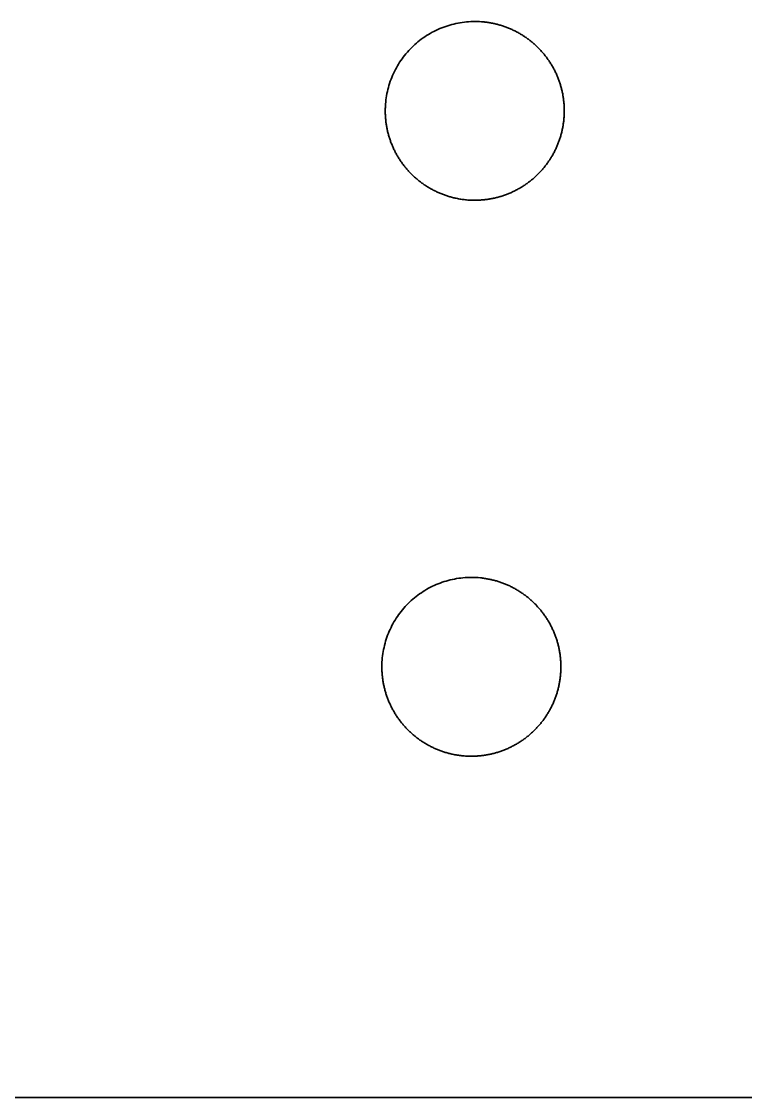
# Model space of a CAD drawing. Header units: millimetres. Extents: x 0 to 2526, y -1017 to 790.
# Drawn here: x 850.6 to 1000.2, y -997.3 to -775 of the extents above; entities that cross this region are included whole.
import ezdxf

# ---------------------------------------------------------------- set-up
doc = ezdxf.new("R2010")
doc.units = ezdxf.units.MM
doc.layers.add('Blocks', color=7, linetype='Continuous')
doc.layers.add('Blocks$Inner', color=7, linetype='Continuous', lineweight=25, true_color=0x007f00)
doc.layers.add('Blocks$Outline', color=7, linetype='Continuous', lineweight=35, true_color=0xff3f3f)

# ---------------------------------------------------------------- blocks, each defined once
blk = doc.blocks.new('Balcony Dining Bench w Arm Top')
at = {"layer": 'Blocks$Inner'}
for p, q in [((425.26, 156.95), (425.26, 156.92)), ((566.85, 137.85), (566.86, 137.85))]:
    blk.add_line(p, q, dxfattribs=at)
for points, degree in [([(647.45, 458.89), (647.45, -75.69), (647.45, -610.26)], 2), ([(425.26, 156.92), (425.19, 156.31), (425.16, 155.7), (425.16, 155.09)], 3), ([(443.59, 136.54), (443.64, 136.54), (443.68, 136.54), (443.73, 136.54)], 3)]:
    blk.add_open_spline(points, degree=degree, dxfattribs=at)
for points, knots in [([(443.6, 173.54), (443.41, 173.54), (443.21, 173.54), (442.76, 173.52), (442.5, 173.51), (441.98, 173.47), (441.72, 173.44), (441.2, 173.38), (440.94, 173.34), (440.43, 173.26), (440.17, 173.22), (439.66, 173.11), (439.41, 173.05), (438.91, 172.93), (438.66, 172.86), (438.16, 172.71), (437.92, 172.64), (437.43, 172.47), (437.18, 172.38), (436.7, 172.19), (436.46, 172.09), (435.98, 171.89), (435.74, 171.77), (435.28, 171.55), (435.04, 171.42), (434.59, 171.18), (434.36, 171.05), (433.91, 170.78), (433.69, 170.64), (433.26, 170.36), (433.05, 170.21), (432.63, 169.91), (432.42, 169.75), (432.02, 169.43), (431.81, 169.27), (431.42, 168.93), (431.23, 168.75), (430.85, 168.4), (430.66, 168.22), (430.29, 167.85), (430.11, 167.65), (429.76, 167.27), (429.59, 167.07), (429.26, 166.67), (429.1, 166.47), (428.78, 166.06), (428.63, 165.85), (428.34, 165.42), (428.19, 165.21), (427.91, 164.77), (427.78, 164.55), (427.52, 164.1), (427.39, 163.87), (427.15, 163.41), (427.03, 163.17), (426.81, 162.7), (426.7, 162.46), (426.5, 161.98), (426.41, 161.74), (426.23, 161.25), (426.14, 161.01), (425.98, 160.51), (425.91, 160.26), (425.77, 159.77), (425.7, 159.51), (425.59, 159.01), (425.53, 158.76), (425.44, 158.25), (425.39, 157.99), (425.32, 157.47), (425.28, 157.21), (425.26, 156.95)], [89.207118, 89.207118, 89.207118, 89.207118, 89.792586, 89.792586, 90.57321, 90.57321, 91.353834, 91.353834, 92.134713, 92.134713, 92.915592, 92.915592, 93.696471, 93.696471, 94.47735, 94.47735, 95.258229, 95.258229, 96.039108, 96.039108, 96.819987, 96.819987, 97.600866, 97.600866, 98.381903, 98.381903, 99.16294, 99.16294, 99.943976, 99.943976, 100.725013, 100.725013, 101.50605, 101.50605, 102.287086, 102.287086, 103.068123, 103.068123, 103.84916, 103.84916, 104.630182, 104.630182, 105.411204, 105.411204, 106.192226, 106.192226, 106.973248, 106.973248, 107.75427, 107.75427, 108.535292, 108.535292, 109.316314, 109.316314, 110.097337, 110.097337, 110.878148, 110.878148, 111.65896, 111.65896, 112.439772, 112.439772, 113.220584, 113.220584, 114.001395, 114.001395, 114.782207, 114.782207, 115.563019, 115.563019, 116.343831, 116.343831, 116.343831, 116.343831]), ([(461.99, 153.12), (462.03, 153.44), (462.05, 153.77), (462.07, 154.09), (462.08, 154.41), (462.09, 154.75), (462.09, 155.07), (462.09, 155.33), (462.08, 155.59), (462.07, 155.85), (462.06, 156.11), (462.04, 156.37), (462.02, 156.63), (462, 156.89), (461.97, 157.15), (461.94, 157.41), (461.9, 157.66), (461.87, 157.92), (461.82, 158.17), (461.78, 158.43), (461.73, 158.68), (461.67, 158.94), (461.62, 159.19), (461.56, 159.44), (461.49, 159.69), (461.43, 159.95), (461.36, 160.2), (461.28, 160.45), (461.21, 160.69), (461.12, 160.95), (461.04, 161.19), (460.95, 161.44), (460.86, 161.69), (460.76, 161.93), (460.66, 162.17), (460.56, 162.41), (460.46, 162.64), (460.35, 162.88), (460.24, 163.12), (460.12, 163.35), (460, 163.58), (459.88, 163.81), (459.76, 164.03), (459.63, 164.26), (459.5, 164.48), (459.37, 164.7), (459.23, 164.93), (459.09, 165.14), (458.95, 165.36), (458.8, 165.57), (458.65, 165.79), (458.5, 166), (458.35, 166.21), (458.18, 166.42), (458.02, 166.62), (457.86, 166.82), (457.69, 167.03), (457.52, 167.22), (457.35, 167.42), (457.17, 167.61), (456.99, 167.8), (456.81, 167.99), (456.63, 168.17), (456.44, 168.35), (456.26, 168.53), (456.07, 168.71), (455.88, 168.88), (455.68, 169.05), (455.49, 169.22), (455.29, 169.38), (455.09, 169.54), (454.88, 169.7), (454.67, 169.86), (454.47, 170.01), (454.25, 170.17), (454.04, 170.31), (453.83, 170.46), (453.6, 170.6), (453.38, 170.74), (453.16, 170.88), (452.93, 171.01), (452.71, 171.14), (452.49, 171.27), (452.25, 171.39), (452.02, 171.51), (451.79, 171.63), (451.56, 171.74), (451.33, 171.85), (451.09, 171.96), (450.85, 172.06), (450.61, 172.16), (450.38, 172.26), (450.13, 172.35), (449.89, 172.44), (449.65, 172.53), (449.4, 172.61), (449.16, 172.69), (448.91, 172.77), (448.66, 172.84), (448.41, 172.91), (448.16, 172.97), (447.9, 173.04), (447.65, 173.09), (447.4, 173.15), (447.13, 173.2), (446.88, 173.25), (446.63, 173.29), (446.37, 173.33), (446.11, 173.37), (445.86, 173.4), (445.6, 173.43), (445.34, 173.46), (445.08, 173.48), (444.83, 173.5), (444.57, 173.51), (444.31, 173.53), (444.05, 173.54), (443.79, 173.54), (443.74, 173.54), (443.67, 173.54), (443.6, 173.54)], [58.1863, 58.1863, 58.1863, 58.1863, 59.160024, 59.160024, 59.160024, 60.136278, 60.136278, 60.136278, 60.921617, 60.921617, 60.921617, 61.702737, 61.702737, 61.702737, 62.481081, 62.481081, 62.481081, 63.258044, 63.258044, 63.258044, 64.035, 64.035, 64.035, 64.813324, 64.813324, 64.813324, 65.594412, 65.594412, 65.594412, 66.379704, 66.379704, 66.379704, 67.16499, 67.16499, 67.16499, 67.946062, 67.946062, 67.946062, 68.724361, 68.724361, 68.724361, 69.501283, 69.501283, 69.501283, 70.278202, 70.278202, 70.278202, 71.056493, 71.056493, 71.056493, 71.837551, 71.837551, 71.837551, 72.622818, 72.622818, 72.622818, 73.408122, 73.408122, 73.408122, 74.189216, 74.189216, 74.189216, 74.967543, 74.967543, 74.967543, 75.744498, 75.744498, 75.744498, 76.521455, 76.521455, 76.521455, 77.299788, 77.299788, 77.299788, 78.080892, 78.080892, 78.080892, 78.866207, 78.866207, 78.866207, 79.651714, 79.651714, 79.651714, 80.433016, 80.433016, 80.433016, 81.211554, 81.211554, 81.211554, 81.988724, 81.988724, 81.988724, 82.7659, 82.7659, 82.7659, 83.544455, 83.544455, 83.544455, 84.325784, 84.325784, 84.325784, 85.111328, 85.111328, 85.111328, 85.897144, 85.897144, 85.897144, 86.678754, 86.678754, 86.678754, 87.457602, 87.457602, 87.457602, 88.235084, 88.235084, 88.235084, 89.012573, 89.012573, 89.012573, 89.207118, 89.207118, 89.207118, 89.207118]), ([(558.48, 172.84), (558.28, 172.84), (558.09, 172.83), (557.64, 172.82), (557.38, 172.81), (556.86, 172.77), (556.59, 172.74), (556.08, 172.68), (555.82, 172.65), (555.31, 172.56), (555.05, 172.52), (554.54, 172.41), (554.29, 172.36), (553.78, 172.23), (553.53, 172.16), (553.04, 172.02), (552.79, 171.94), (552.3, 171.77), (552.06, 171.69), (551.58, 171.5), (551.33, 171.4), (550.86, 171.19), (550.62, 171.08), (550.15, 170.85), (549.91, 170.73), (549.46, 170.49), (549.23, 170.36), (548.79, 170.09), (548.57, 169.95), (548.13, 169.67), (547.92, 169.52), (547.5, 169.22), (547.29, 169.06), (546.89, 168.74), (546.68, 168.58), (546.29, 168.24), (546.1, 168.07), (545.72, 167.72), (545.52, 167.53), (545.16, 167.16), (544.98, 166.97), (544.63, 166.59), (544.46, 166.39), (544.13, 165.99), (543.96, 165.79), (543.65, 165.37), (543.5, 165.17), (543.2, 164.74), (543.06, 164.53), (542.78, 164.09), (542.64, 163.87), (542.38, 163.42), (542.25, 163.19), (542.01, 162.73), (541.89, 162.49), (541.67, 162.02), (541.56, 161.78), (541.36, 161.3), (541.27, 161.06), (541.08, 160.57), (541, 160.33), (540.84, 159.84), (540.76, 159.59), (540.62, 159.09), (540.56, 158.84), (540.44, 158.33), (540.39, 158.08), (540.29, 157.57), (540.24, 157.31), (540.17, 156.8), (540.13, 156.53), (540.11, 156.28)], [58.151606, 58.151606, 58.151606, 58.151606, 58.736956, 58.736956, 59.517422, 59.517422, 60.297888, 60.297888, 61.078477, 61.078477, 61.859066, 61.859066, 62.639655, 62.639655, 63.420244, 63.420244, 64.200833, 64.200833, 64.981421, 64.981421, 65.76201, 65.76201, 66.542599, 66.542599, 67.323258, 67.323258, 68.103916, 68.103916, 68.884575, 68.884575, 69.665234, 69.665234, 70.445892, 70.445892, 71.226551, 71.226551, 72.00721, 72.00721, 72.787868, 72.787868, 73.568489, 73.568489, 74.34911, 74.34911, 75.129731, 75.129731, 75.910352, 75.910352, 76.690973, 76.690973, 77.471594, 77.471594, 78.252215, 78.252215, 79.032836, 79.032836, 79.813297, 79.813297, 80.593758, 80.593758, 81.374219, 81.374219, 82.15468, 82.15468, 82.935141, 82.935141, 83.715602, 83.715602, 84.496063, 84.496063, 85.276524, 85.276524, 85.276524, 85.276524]), ([(576.85, 152.39), (576.88, 152.71), (576.91, 153.04), (576.92, 153.36), (576.94, 153.68), (576.95, 154.02), (576.95, 154.34), (576.95, 154.6), (576.94, 154.86), (576.93, 155.12), (576.92, 155.38), (576.9, 155.64), (576.88, 155.9), (576.86, 156.16), (576.83, 156.42), (576.8, 156.68), (576.77, 156.93), (576.73, 157.19), (576.69, 157.44), (576.64, 157.7), (576.59, 157.95), (576.54, 158.21), (576.49, 158.46), (576.43, 158.71), (576.36, 158.97), (576.3, 159.22), (576.22, 159.47), (576.15, 159.72), (576.07, 159.96), (575.99, 160.22), (575.91, 160.46), (575.82, 160.71), (575.73, 160.96), (575.63, 161.2), (575.53, 161.44), (575.43, 161.68), (575.33, 161.92), (575.22, 162.15), (575.11, 162.39), (574.99, 162.62), (574.88, 162.85), (574.76, 163.08), (574.63, 163.31), (574.51, 163.53), (574.37, 163.76), (574.24, 163.98), (574.11, 164.2), (573.97, 164.42), (573.82, 164.63), (573.68, 164.85), (573.53, 165.06), (573.37, 165.27), (573.22, 165.48), (573.06, 165.69), (572.9, 165.9), (572.74, 166.1), (572.56, 166.3), (572.39, 166.5), (572.22, 166.69), (572.05, 166.89), (571.87, 167.08), (571.69, 167.26), (571.51, 167.45), (571.32, 167.63), (571.14, 167.81), (570.95, 167.99), (570.75, 168.16), (570.56, 168.33), (570.36, 168.5), (570.16, 168.66), (569.96, 168.82), (569.76, 168.99), (569.55, 169.14), (569.35, 169.3), (569.13, 169.45), (568.92, 169.6), (568.71, 169.74), (568.48, 169.89), (568.26, 170.03), (568.04, 170.16), (567.82, 170.3), (567.59, 170.43), (567.37, 170.55), (567.13, 170.68), (566.9, 170.8), (566.67, 170.92), (566.44, 171.03), (566.21, 171.14), (565.97, 171.25), (565.73, 171.35), (565.5, 171.45), (565.26, 171.55), (565.02, 171.64), (564.77, 171.73), (564.53, 171.82), (564.28, 171.9), (564.04, 171.98), (563.79, 172.06), (563.54, 172.13), (563.29, 172.2), (563.04, 172.26), (562.78, 172.33), (562.53, 172.39), (562.28, 172.44), (562.02, 172.5), (561.76, 172.54), (561.51, 172.59), (561.25, 172.63), (560.99, 172.66), (560.74, 172.7), (560.48, 172.73), (560.22, 172.75), (559.96, 172.78), (559.71, 172.8), (559.45, 172.81), (559.19, 172.82), (558.93, 172.83), (558.67, 172.84), (558.62, 172.84), (558.55, 172.84), (558.48, 172.84)], [27.133225, 27.133225, 27.133225, 27.133225, 28.105045, 28.105045, 28.105045, 29.080762, 29.080762, 29.080762, 29.86614, 29.86614, 29.86614, 30.647306, 30.647306, 30.647306, 31.4257, 31.4257, 31.4257, 32.202718, 32.202718, 32.202718, 32.979735, 32.979735, 32.979735, 33.758123, 33.758123, 33.758123, 34.539279, 34.539279, 34.539279, 35.324644, 35.324644, 35.324644, 36.110006, 36.110006, 36.110006, 36.891156, 36.891156, 36.891156, 37.669534, 37.669534, 37.669534, 38.446538, 38.446538, 38.446538, 39.22354, 39.22354, 39.22354, 40.001914, 40.001914, 40.001914, 40.783056, 40.783056, 40.783056, 41.568408, 41.568408, 41.568408, 42.353789, 42.353789, 42.353789, 43.13496, 43.13496, 43.13496, 43.913361, 43.913361, 43.913361, 44.690387, 44.690387, 44.690387, 45.467413, 45.467413, 45.467413, 46.245812, 46.245812, 46.245812, 47.02698, 47.02698, 47.02698, 47.812358, 47.812358, 47.812358, 48.597824, 48.597824, 48.597824, 49.379079, 49.379079, 49.379079, 50.157566, 50.157566, 50.157566, 50.93468, 50.93468, 50.93468, 51.711794, 51.711794, 51.711794, 52.490284, 52.490284, 52.490284, 53.271544, 53.271544, 53.271544, 54.057015, 54.057015, 54.057015, 54.842611, 54.842611, 54.842611, 55.623997, 55.623997, 55.623997, 56.402615, 56.402615, 56.402615, 57.179862, 57.179862, 57.179862, 57.957112, 57.957112, 57.957112, 58.151606, 58.151606, 58.151606, 58.151606]), ([(540.11, 156.28), (540.1, 156.25), (540.1, 156.22), (540.04, 155.58), (540.01, 154.97), (540.01, 154.36)], [85.276524, 85.276524, 85.276524, 85.276524, 85.369457, 85.369457, 87.20157, 87.20157, 87.20157, 87.20157]), ([(425.16, 155.09), (425.16, 153.91), (425.27, 152.74), (425.6, 151), (425.74, 150.43), (426.06, 149.3), (426.25, 148.75), (426.9, 147.12), (427.43, 146.08), (428.7, 144.09), (429.42, 143.16), (430.63, 141.89), (431.05, 141.49), (431.93, 140.72), (432.39, 140.35), (433.82, 139.32), (434.83, 138.73), (436.42, 138), (436.96, 137.78), (438.07, 137.39), (438.64, 137.22), (440.34, 136.8), (441.49, 136.63), (442.97, 136.55), (443.28, 136.54), (443.59, 136.54)], [1.863463, 1.863463, 1.863463, 1.863463, 5.384553, 5.384553, 7.145097, 7.145097, 8.905642, 8.905642, 12.426732, 12.426732, 15.947822, 15.947822, 17.708367, 17.708367, 19.468912, 19.468912, 22.990002, 22.990002, 24.750547, 24.750547, 26.511092, 26.511092, 30.032182, 30.032182, 30.970507, 30.970507, 30.970507, 30.970507]), ([(540.01, 154.36), (540.01, 153.17), (540.12, 152.01), (540.45, 150.27), (540.59, 149.7), (540.92, 148.57), (541.11, 148.02), (541.75, 146.4), (542.29, 145.36), (543.56, 143.37), (544.28, 142.45), (545.48, 141.18), (545.9, 140.78), (546.78, 140.01), (547.25, 139.64), (548.68, 138.61), (549.68, 138.03), (551.27, 137.3), (551.81, 137.07), (552.92, 136.68), (553.48, 136.52), (555.18, 136.1), (556.33, 135.92), (557.83, 135.85), (558.15, 135.84), (558.48, 135.84)], [87.20157, 87.20157, 87.20157, 87.20157, 90.717942, 90.717942, 92.476129, 92.476129, 94.234315, 94.234315, 97.750688, 97.750688, 101.26706, 101.26706, 103.025247, 103.025247, 104.783433, 104.783433, 108.299806, 108.299806, 110.057992, 110.057992, 111.816178, 111.816178, 115.332551, 115.332551, 116.313707, 116.313707, 116.313707, 116.313707]), ([(443.73, 136.54), (443.77, 136.54), (443.81, 136.54), (443.85, 136.54), (444.11, 136.54), (444.38, 136.55), (444.64, 136.57), (444.89, 136.58), (445.16, 136.6), (445.41, 136.63), (445.67, 136.65), (445.93, 136.68), (446.18, 136.72), (446.44, 136.75), (446.7, 136.79), (446.95, 136.84), (447.2, 136.89), (447.46, 136.94), (447.71, 136.99), (447.96, 137.05), (448.21, 137.11), (448.46, 137.18), (448.71, 137.25), (448.96, 137.32), (449.21, 137.4), (449.45, 137.48), (449.71, 137.57), (449.95, 137.65), (450.19, 137.74), (450.44, 137.84), (450.68, 137.94), (450.92, 138.04), (451.16, 138.14), (451.39, 138.25), (451.63, 138.36), (451.86, 138.48), (452.09, 138.59), (452.32, 138.71), (452.55, 138.84), (452.77, 138.96), (453, 139.09), (453.22, 139.23), (453.44, 139.36), (453.66, 139.5), (453.87, 139.64), (454.09, 139.79), (454.3, 139.94), (454.51, 140.09), (454.72, 140.25), (454.93, 140.4), (455.14, 140.57), (455.34, 140.73), (455.54, 140.89), (455.74, 141.07), (455.93, 141.24), (456.12, 141.41), (456.32, 141.59), (456.5, 141.77), (456.69, 141.95), (456.87, 142.14), (457.05, 142.33), (457.22, 142.51), (457.4, 142.71), (457.57, 142.9), (457.74, 143.1), (457.9, 143.3), (458.06, 143.5), (458.22, 143.7), (458.38, 143.91), (458.53, 144.12), (458.69, 144.33), (458.84, 144.54), (458.98, 144.76), (459.12, 144.97), (459.27, 145.2), (459.4, 145.42), (459.54, 145.64), (459.67, 145.87), (459.8, 146.1), (459.92, 146.33), (460.04, 146.56), (460.16, 146.79), (460.27, 147.02), (460.38, 147.26), (460.49, 147.5), (460.59, 147.73), (460.69, 147.97), (460.79, 148.21), (460.89, 148.45), (460.98, 148.7), (461.06, 148.94), (461.15, 149.18), (461.23, 149.43), (461.3, 149.68), (461.38, 149.93), (461.45, 150.18), (461.51, 150.43), (461.58, 150.68), (461.64, 150.94), (461.69, 151.2), (461.76, 151.51), (461.82, 151.84), (461.87, 152.16), (461.92, 152.48), (461.96, 152.8), (461.99, 153.12)], [31.101102, 31.101102, 31.101102, 31.101102, 31.231042, 31.231042, 31.231042, 32.017308, 32.017308, 32.017308, 32.799366, 32.799366, 32.799366, 33.578659, 33.578659, 33.578659, 34.356582, 34.356582, 34.356582, 35.134511, 35.134511, 35.134511, 35.913819, 35.913819, 35.913819, 36.695902, 36.695902, 36.695902, 37.482203, 37.482203, 37.482203, 38.268717, 38.268717, 38.268717, 39.051014, 39.051014, 39.051014, 39.830539, 39.830539, 39.830539, 40.608687, 40.608687, 40.608687, 41.386834, 41.386834, 41.386834, 42.166356, 42.166356, 42.166356, 42.948651, 42.948651, 42.948651, 43.735162, 43.735162, 43.735162, 44.521592, 44.521592, 44.521592, 45.303798, 45.303798, 45.303798, 46.083224, 46.083224, 46.083224, 46.861268, 46.861268, 46.861268, 47.639306, 47.639306, 47.639306, 48.418714, 48.418714, 48.418714, 49.20089, 49.20089, 49.20089, 49.987281, 49.987281, 49.987281, 50.773369, 50.773369, 50.773369, 51.555232, 51.555232, 51.555232, 52.334312, 52.334312, 52.334312, 53.112008, 53.112008, 53.112008, 53.889694, 53.889694, 53.889694, 54.668748, 54.668748, 54.668748, 55.450567, 55.450567, 55.450567, 56.236597, 56.236597, 56.236597, 57.212891, 57.212891, 57.212891, 58.1863, 58.1863, 58.1863, 58.1863]), ([(566.86, 137.85), (566.88, 137.86), (566.9, 137.87), (566.92, 137.88), (567.15, 138), (567.38, 138.12), (567.6, 138.25), (567.83, 138.38), (568.05, 138.51), (568.27, 138.65), (568.49, 138.79), (568.7, 138.93), (568.92, 139.07), (569.13, 139.22), (569.34, 139.37), (569.55, 139.53), (569.76, 139.68), (569.97, 139.85), (570.17, 140.01), (570.37, 140.18), (570.57, 140.35), (570.76, 140.52), (570.96, 140.69), (571.15, 140.87), (571.34, 141.05), (571.52, 141.23), (571.7, 141.42), (571.88, 141.61), (572.06, 141.8), (572.23, 141.99), (572.4, 142.18), (572.57, 142.38), (572.74, 142.58), (572.9, 142.78), (573.06, 142.98), (573.22, 143.19), (573.37, 143.4), (573.53, 143.61), (573.68, 143.82), (573.82, 144.04), (573.97, 144.25), (574.11, 144.48), (574.24, 144.7), (574.38, 144.92), (574.51, 145.15), (574.64, 145.38), (574.76, 145.6), (574.89, 145.84), (575, 146.07), (575.12, 146.3), (575.23, 146.53), (575.33, 146.77), (575.44, 147.01), (575.54, 147.25), (575.64, 147.49), (575.73, 147.73), (575.82, 147.97), (575.91, 148.21), (575.99, 148.46), (576.07, 148.71), (576.15, 148.95), (576.22, 149.2), (576.3, 149.45), (576.36, 149.71), (576.43, 149.96), (576.49, 150.22), (576.54, 150.47), (576.61, 150.78), (576.67, 151.11), (576.72, 151.43), (576.77, 151.75), (576.81, 152.07), (576.85, 152.39)], [8.719902, 8.719902, 8.719902, 8.719902, 8.790035, 8.790035, 8.790035, 9.567538, 9.567538, 9.567538, 10.345039, 10.345039, 10.345039, 11.123915, 11.123915, 11.123915, 11.905563, 11.905563, 11.905563, 12.691425, 12.691425, 12.691425, 13.477146, 13.477146, 13.477146, 14.258652, 14.258652, 14.258652, 15.037384, 15.037384, 15.037384, 15.81474, 15.81474, 15.81474, 16.592094, 16.592094, 16.592094, 17.370822, 17.370822, 17.370822, 18.152321, 18.152321, 18.152321, 18.938033, 18.938033, 18.938033, 19.723584, 19.723584, 19.723584, 20.504921, 20.504921, 20.504921, 21.283484, 21.283484, 21.283484, 22.060672, 22.060672, 22.060672, 22.837857, 22.837857, 22.837857, 23.616415, 23.616415, 23.616415, 24.397742, 24.397742, 24.397742, 25.18328, 25.18328, 25.18328, 26.159007, 26.159007, 26.159007, 27.133225, 27.133225, 27.133225, 27.133225]), ([(558.48, 135.84), (558.55, 135.84), (558.62, 135.84), (558.68, 135.84), (558.93, 135.84), (559.2, 135.85), (559.46, 135.86), (559.72, 135.88), (559.98, 135.9), (560.24, 135.92), (560.49, 135.94), (560.75, 135.98), (561.01, 136.01), (561.26, 136.05), (561.52, 136.09), (561.77, 136.13), (562.03, 136.18), (562.28, 136.23), (562.53, 136.29), (562.78, 136.34), (563.04, 136.41), (563.29, 136.47), (563.54, 136.54), (563.79, 136.62), (564.03, 136.69), (564.28, 136.77), (564.53, 136.86), (564.78, 136.94), (565.02, 137.03), (565.27, 137.13), (565.51, 137.23), (565.75, 137.33), (565.99, 137.43), (566.22, 137.54), (566.43, 137.64), (566.65, 137.74), (566.85, 137.85)], [116.313707, 116.313707, 116.313707, 116.313707, 116.509036, 116.509036, 116.509036, 117.294931, 117.294931, 117.294931, 118.076611, 118.076611, 118.076611, 118.855519, 118.855519, 118.855519, 119.633051, 119.633051, 119.633051, 120.410582, 120.410582, 120.410582, 121.189487, 121.189487, 121.189487, 121.971164, 121.971164, 121.971164, 122.757054, 122.757054, 122.757054, 123.542922, 123.542922, 123.542922, 124.324574, 124.324574, 124.324574, 125.028855, 125.028855, 125.028855, 125.028855])]:
    blk.add_open_spline(points, degree=3, knots=knots, dxfattribs=at)
at = {"layer": 'Blocks$Outline'}
blk.add_lwpolyline([(647.45, -588.27), (647.45, 436.9)], dxfattribs=at)
for points, knots in [([(425.26, 156.92), (425.26, 156.93), (425.26, 156.94), (425.26, 156.95), (425.28, 157.21), (425.32, 157.47), (425.39, 157.99), (425.44, 158.25), (425.53, 158.76), (425.59, 159.01), (425.7, 159.51), (425.77, 159.77), (425.91, 160.26), (425.98, 160.51), (426.14, 161.01), (426.23, 161.25), (426.41, 161.74), (426.5, 161.98), (426.7, 162.46), (426.81, 162.7), (427.03, 163.17), (427.15, 163.41), (427.39, 163.87), (427.52, 164.1), (427.78, 164.55), (427.91, 164.77), (428.19, 165.21), (428.34, 165.42), (428.63, 165.85), (428.78, 166.06), (429.1, 166.47), (429.26, 166.67), (429.59, 167.07), (429.76, 167.27), (430.11, 167.65), (430.29, 167.85), (430.66, 168.22), (430.85, 168.4), (431.23, 168.75), (431.42, 168.93), (431.81, 169.27), (432.02, 169.43), (432.42, 169.75), (432.63, 169.91), (433.05, 170.21), (433.26, 170.36), (433.69, 170.64), (433.91, 170.78), (434.36, 171.05), (434.59, 171.18), (435.04, 171.42), (435.28, 171.55), (435.74, 171.77), (435.98, 171.89), (436.46, 172.09), (436.7, 172.19), (437.18, 172.38), (437.43, 172.47), (437.92, 172.64), (438.16, 172.71), (438.66, 172.86), (438.91, 172.93), (439.41, 173.05), (439.66, 173.11), (440.17, 173.22), (440.43, 173.26), (440.94, 173.34), (441.2, 173.38), (441.72, 173.44), (441.98, 173.47), (442.5, 173.51), (442.76, 173.52), (443.21, 173.54), (443.41, 173.54), (443.6, 173.54), (443.67, 173.54), (443.74, 173.54), (443.79, 173.54), (444.05, 173.54), (444.31, 173.53), (444.57, 173.51), (444.83, 173.5), (445.08, 173.48), (445.34, 173.46), (445.6, 173.43), (445.86, 173.4), (446.11, 173.37), (446.37, 173.33), (446.63, 173.29), (446.88, 173.25), (447.13, 173.2), (447.4, 173.15), (447.65, 173.09), (447.9, 173.04), (448.16, 172.97), (448.41, 172.91), (448.66, 172.84), (448.91, 172.77), (449.16, 172.69), (449.4, 172.61), (449.65, 172.53), (449.89, 172.44), (450.13, 172.35), (450.38, 172.26), (450.61, 172.16), (450.85, 172.06), (451.09, 171.96), (451.33, 171.85), (451.56, 171.74), (451.79, 171.63), (452.02, 171.51), (452.25, 171.39), (452.49, 171.27), (452.71, 171.14), (452.93, 171.01), (453.16, 170.88), (453.38, 170.74), (453.6, 170.6), (453.83, 170.46), (454.04, 170.31), (454.25, 170.17), (454.47, 170.01), (454.67, 169.86), (454.88, 169.7), (455.09, 169.54), (455.29, 169.38), (455.49, 169.22), (455.68, 169.05), (455.88, 168.88), (456.07, 168.71), (456.26, 168.53), (456.44, 168.35), (456.63, 168.17), (456.81, 167.99), (456.99, 167.8), (457.17, 167.61), (457.35, 167.42), (457.52, 167.22), (457.69, 167.03), (457.86, 166.82), (458.02, 166.62), (458.18, 166.42), (458.35, 166.21), (458.5, 166), (458.65, 165.79), (458.8, 165.57), (458.95, 165.36), (459.09, 165.14), (459.23, 164.93), (459.37, 164.7), (459.5, 164.48), (459.63, 164.26), (459.76, 164.03), (459.88, 163.81), (460, 163.58), (460.12, 163.35), (460.24, 163.12), (460.35, 162.88), (460.46, 162.64), (460.56, 162.41), (460.66, 162.17), (460.76, 161.93), (460.86, 161.69), (460.95, 161.44), (461.04, 161.19), (461.12, 160.95), (461.21, 160.69), (461.28, 160.45), (461.36, 160.2), (461.43, 159.95), (461.49, 159.69), (461.56, 159.44), (461.62, 159.19), (461.67, 158.94), (461.73, 158.68), (461.78, 158.43), (461.82, 158.17), (461.87, 157.92), (461.9, 157.66), (461.94, 157.41), (461.97, 157.15), (462, 156.89), (462.02, 156.63), (462.04, 156.37), (462.06, 156.11), (462.07, 155.85), (462.08, 155.59), (462.09, 155.33), (462.09, 155.07), (462.09, 154.75), (462.08, 154.41), (462.07, 154.09), (462.05, 153.77), (462.03, 153.44), (461.99, 153.12), (461.96, 152.8), (461.92, 152.48), (461.87, 152.16), (461.82, 151.84), (461.76, 151.51), (461.69, 151.2), (461.64, 150.94), (461.58, 150.68), (461.51, 150.43), (461.45, 150.18), (461.38, 149.93), (461.3, 149.68), (461.23, 149.43), (461.15, 149.18), (461.06, 148.94), (460.98, 148.7), (460.89, 148.45), (460.79, 148.21), (460.69, 147.97), (460.59, 147.73), (460.49, 147.5), (460.38, 147.26), (460.27, 147.02), (460.16, 146.79), (460.04, 146.56), (459.92, 146.33), (459.8, 146.1), (459.67, 145.87), (459.54, 145.64), (459.4, 145.42), (459.27, 145.2), (459.12, 144.97), (458.98, 144.76), (458.84, 144.54), (458.69, 144.33), (458.53, 144.12), (458.38, 143.91), (458.22, 143.7), (458.06, 143.5), (457.9, 143.3), (457.74, 143.1), (457.57, 142.9), (457.4, 142.71), (457.22, 142.51), (457.05, 142.33), (456.87, 142.14), (456.69, 141.95), (456.5, 141.77), (456.32, 141.59), (456.12, 141.41), (455.93, 141.24), (455.74, 141.07), (455.54, 140.89), (455.34, 140.73), (455.14, 140.57), (454.93, 140.4), (454.72, 140.25), (454.51, 140.09), (454.3, 139.94), (454.09, 139.79), (453.87, 139.64), (453.66, 139.5), (453.44, 139.36), (453.22, 139.23), (453, 139.09), (452.77, 138.96), (452.55, 138.84), (452.32, 138.71), (452.09, 138.59), (451.86, 138.48), (451.63, 138.36), (451.39, 138.25), (451.16, 138.14), (450.92, 138.04), (450.68, 137.94), (450.44, 137.84), (450.19, 137.74), (449.95, 137.65), (449.71, 137.57), (449.45, 137.48), (449.21, 137.4), (448.96, 137.32), (448.71, 137.25), (448.46, 137.18), (448.21, 137.11), (447.96, 137.05), (447.71, 136.99), (447.46, 136.94), (447.2, 136.89), (446.95, 136.84), (446.7, 136.79), (446.44, 136.75), (446.18, 136.72), (445.93, 136.68), (445.67, 136.65), (445.41, 136.63), (445.16, 136.6), (444.89, 136.58), (444.64, 136.57), (444.38, 136.55), (444.11, 136.54), (443.85, 136.54), (443.81, 136.54), (443.77, 136.54), (443.73, 136.54), (443.68, 136.54), (443.64, 136.54), (443.59, 136.54), (443.28, 136.54), (442.97, 136.55), (441.49, 136.63), (440.34, 136.8), (438.64, 137.22), (438.07, 137.39), (436.96, 137.78), (436.42, 138), (434.83, 138.73), (433.82, 139.32), (432.39, 140.35), (431.93, 140.72), (431.05, 141.49), (430.63, 141.89), (429.42, 143.16), (428.7, 144.09), (427.43, 146.08), (426.9, 147.12), (426.25, 148.75), (426.06, 149.3), (425.74, 150.43), (425.6, 151), (425.27, 152.74), (425.16, 153.91), (425.16, 155.09), (425.16, 155.7), (425.19, 156.31), (425.26, 156.92)], [-116.37461, -116.37461, -116.37461, -116.37461, -116.343831, -116.343831, -116.343831, -115.563019, -115.563019, -114.782207, -114.782207, -114.001395, -114.001395, -113.220584, -113.220584, -112.439772, -112.439772, -111.65896, -111.65896, -110.878148, -110.878148, -110.097337, -110.097337, -109.316314, -109.316314, -108.535292, -108.535292, -107.75427, -107.75427, -106.973248, -106.973248, -106.192226, -106.192226, -105.411204, -105.411204, -104.630182, -104.630182, -103.84916, -103.84916, -103.068123, -103.068123, -102.287086, -102.287086, -101.50605, -101.50605, -100.725013, -100.725013, -99.943976, -99.943976, -99.16294, -99.16294, -98.381903, -98.381903, -97.600866, -97.600866, -96.819987, -96.819987, -96.039108, -96.039108, -95.258229, -95.258229, -94.47735, -94.47735, -93.696471, -93.696471, -92.915592, -92.915592, -92.134713, -92.134713, -91.353834, -91.353834, -90.57321, -90.57321, -89.792586, -89.792586, -89.207118, -89.207118, -89.207118, -89.012573, -89.012573, -89.012573, -88.235084, -88.235084, -88.235084, -87.457602, -87.457602, -87.457602, -86.678754, -86.678754, -86.678754, -85.897144, -85.897144, -85.897144, -85.111328, -85.111328, -85.111328, -84.325784, -84.325784, -84.325784, -83.544455, -83.544455, -83.544455, -82.7659, -82.7659, -82.7659, -81.988724, -81.988724, -81.988724, -81.211554, -81.211554, -81.211554, -80.433016, -80.433016, -80.433016, -79.651714, -79.651714, -79.651714, -78.866207, -78.866207, -78.866207, -78.080892, -78.080892, -78.080892, -77.299788, -77.299788, -77.299788, -76.521455, -76.521455, -76.521455, -75.744498, -75.744498, -75.744498, -74.967543, -74.967543, -74.967543, -74.189216, -74.189216, -74.189216, -73.408122, -73.408122, -73.408122, -72.622818, -72.622818, -72.622818, -71.837551, -71.837551, -71.837551, -71.056493, -71.056493, -71.056493, -70.278202, -70.278202, -70.278202, -69.501283, -69.501283, -69.501283, -68.724361, -68.724361, -68.724361, -67.946062, -67.946062, -67.946062, -67.16499, -67.16499, -67.16499, -66.379704, -66.379704, -66.379704, -65.594412, -65.594412, -65.594412, -64.813324, -64.813324, -64.813324, -64.035, -64.035, -64.035, -63.258044, -63.258044, -63.258044, -62.481081, -62.481081, -62.481081, -61.702737, -61.702737, -61.702737, -60.921617, -60.921617, -60.921617, -60.136278, -60.136278, -60.136278, -59.160024, -59.160024, -59.160024, -58.1863, -58.1863, -58.1863, -57.212891, -57.212891, -57.212891, -56.236597, -56.236597, -56.236597, -55.450567, -55.450567, -55.450567, -54.668748, -54.668748, -54.668748, -53.889694, -53.889694, -53.889694, -53.112008, -53.112008, -53.112008, -52.334312, -52.334312, -52.334312, -51.555232, -51.555232, -51.555232, -50.773369, -50.773369, -50.773369, -49.987281, -49.987281, -49.987281, -49.20089, -49.20089, -49.20089, -48.418714, -48.418714, -48.418714, -47.639306, -47.639306, -47.639306, -46.861268, -46.861268, -46.861268, -46.083224, -46.083224, -46.083224, -45.303798, -45.303798, -45.303798, -44.521592, -44.521592, -44.521592, -43.735162, -43.735162, -43.735162, -42.948651, -42.948651, -42.948651, -42.166356, -42.166356, -42.166356, -41.386834, -41.386834, -41.386834, -40.608687, -40.608687, -40.608687, -39.830539, -39.830539, -39.830539, -39.051014, -39.051014, -39.051014, -38.268717, -38.268717, -38.268717, -37.482203, -37.482203, -37.482203, -36.695902, -36.695902, -36.695902, -35.913819, -35.913819, -35.913819, -35.134511, -35.134511, -35.134511, -34.356582, -34.356582, -34.356582, -33.578659, -33.578659, -33.578659, -32.799366, -32.799366, -32.799366, -32.017308, -32.017308, -32.017308, -31.231042, -31.231042, -31.231042, -31.101102, -31.101102, -31.101102, -30.970507, -30.970507, -30.970507, -30.032182, -30.032182, -26.511092, -26.511092, -24.750547, -24.750547, -22.990002, -22.990002, -19.468912, -19.468912, -17.708367, -17.708367, -15.947822, -15.947822, -12.426732, -12.426732, -8.905642, -8.905642, -7.145097, -7.145097, -5.384553, -5.384553, -1.863463, -1.863463, -1.863463, -0.030781, -0.030781, -0.030781, -0.030781]), ([(566.86, 137.85), (566.86, 137.85), (566.85, 137.85), (566.85, 137.85), (566.65, 137.74), (566.43, 137.64), (566.22, 137.54), (565.99, 137.43), (565.75, 137.33), (565.51, 137.23), (565.27, 137.13), (565.02, 137.03), (564.78, 136.94), (564.53, 136.86), (564.28, 136.77), (564.03, 136.69), (563.79, 136.62), (563.54, 136.54), (563.29, 136.47), (563.04, 136.41), (562.78, 136.34), (562.53, 136.29), (562.28, 136.23), (562.03, 136.18), (561.77, 136.13), (561.52, 136.09), (561.26, 136.05), (561.01, 136.01), (560.75, 135.98), (560.49, 135.94), (560.24, 135.92), (559.98, 135.9), (559.72, 135.88), (559.46, 135.86), (559.2, 135.85), (558.93, 135.84), (558.68, 135.84), (558.62, 135.84), (558.55, 135.84), (558.48, 135.84), (558.15, 135.84), (557.83, 135.85), (556.33, 135.92), (555.18, 136.1), (553.48, 136.52), (552.92, 136.68), (551.81, 137.07), (551.27, 137.3), (549.68, 138.03), (548.68, 138.61), (547.25, 139.64), (546.78, 140.01), (545.9, 140.78), (545.48, 141.18), (544.28, 142.45), (543.56, 143.37), (542.29, 145.36), (541.75, 146.4), (541.11, 148.02), (540.92, 148.57), (540.59, 149.7), (540.45, 150.27), (540.12, 152.01), (540.01, 153.17), (540.01, 154.36), (540.01, 154.97), (540.04, 155.58), (540.1, 156.22), (540.1, 156.25), (540.11, 156.28), (540.13, 156.53), (540.17, 156.8), (540.24, 157.31), (540.29, 157.57), (540.39, 158.08), (540.44, 158.33), (540.56, 158.84), (540.62, 159.09), (540.76, 159.59), (540.84, 159.84), (541, 160.33), (541.08, 160.57), (541.27, 161.06), (541.36, 161.3), (541.56, 161.78), (541.67, 162.02), (541.89, 162.49), (542.01, 162.73), (542.25, 163.19), (542.38, 163.42), (542.64, 163.87), (542.78, 164.09), (543.06, 164.53), (543.2, 164.74), (543.5, 165.17), (543.65, 165.37), (543.96, 165.79), (544.13, 165.99), (544.46, 166.39), (544.63, 166.59), (544.98, 166.97), (545.16, 167.16), (545.52, 167.53), (545.72, 167.72), (546.1, 168.07), (546.29, 168.24), (546.68, 168.58), (546.89, 168.74), (547.29, 169.06), (547.5, 169.22), (547.92, 169.52), (548.13, 169.67), (548.57, 169.95), (548.79, 170.09), (549.23, 170.36), (549.46, 170.49), (549.91, 170.73), (550.15, 170.85), (550.62, 171.08), (550.86, 171.19), (551.33, 171.4), (551.58, 171.5), (552.06, 171.69), (552.3, 171.77), (552.79, 171.94), (553.04, 172.02), (553.53, 172.16), (553.78, 172.23), (554.29, 172.36), (554.54, 172.41), (555.05, 172.52), (555.31, 172.56), (555.82, 172.65), (556.08, 172.68), (556.59, 172.74), (556.86, 172.77), (557.38, 172.81), (557.64, 172.82), (558.09, 172.83), (558.28, 172.84), (558.48, 172.84), (558.55, 172.84), (558.62, 172.84), (558.67, 172.84), (558.93, 172.83), (559.19, 172.82), (559.45, 172.81), (559.71, 172.8), (559.96, 172.78), (560.22, 172.75), (560.48, 172.73), (560.74, 172.7), (560.99, 172.66), (561.25, 172.63), (561.51, 172.59), (561.76, 172.54), (562.02, 172.5), (562.28, 172.44), (562.53, 172.39), (562.78, 172.33), (563.04, 172.26), (563.29, 172.2), (563.54, 172.13), (563.79, 172.06), (564.04, 171.98), (564.28, 171.9), (564.53, 171.82), (564.77, 171.73), (565.02, 171.64), (565.26, 171.55), (565.5, 171.45), (565.73, 171.35), (565.97, 171.25), (566.21, 171.14), (566.44, 171.03), (566.67, 170.92), (566.9, 170.8), (567.13, 170.68), (567.37, 170.55), (567.59, 170.43), (567.82, 170.3), (568.04, 170.16), (568.26, 170.03), (568.48, 169.89), (568.71, 169.74), (568.92, 169.6), (569.13, 169.45), (569.35, 169.3), (569.55, 169.14), (569.76, 168.99), (569.96, 168.82), (570.16, 168.66), (570.36, 168.5), (570.56, 168.33), (570.75, 168.16), (570.95, 167.99), (571.14, 167.81), (571.32, 167.63), (571.51, 167.45), (571.69, 167.26), (571.87, 167.08), (572.05, 166.89), (572.22, 166.69), (572.39, 166.5), (572.56, 166.3), (572.74, 166.1), (572.9, 165.9), (573.06, 165.69), (573.22, 165.48), (573.37, 165.27), (573.53, 165.06), (573.68, 164.85), (573.82, 164.63), (573.97, 164.42), (574.11, 164.2), (574.24, 163.98), (574.37, 163.76), (574.51, 163.53), (574.63, 163.31), (574.76, 163.08), (574.88, 162.85), (574.99, 162.62), (575.11, 162.39), (575.22, 162.15), (575.33, 161.92), (575.43, 161.68), (575.53, 161.44), (575.63, 161.2), (575.73, 160.96), (575.82, 160.71), (575.91, 160.46), (575.99, 160.22), (576.07, 159.96), (576.15, 159.72), (576.22, 159.47), (576.3, 159.22), (576.36, 158.97), (576.43, 158.71), (576.49, 158.46), (576.54, 158.21), (576.59, 157.95), (576.64, 157.7), (576.69, 157.44), (576.73, 157.19), (576.77, 156.93), (576.8, 156.68), (576.83, 156.42), (576.86, 156.16), (576.88, 155.9), (576.9, 155.64), (576.92, 155.38), (576.93, 155.12), (576.94, 154.86), (576.95, 154.6), (576.95, 154.34), (576.95, 154.02), (576.94, 153.68), (576.92, 153.36), (576.91, 153.04), (576.88, 152.71), (576.85, 152.39), (576.81, 152.07), (576.77, 151.75), (576.72, 151.43), (576.67, 151.11), (576.61, 150.78), (576.54, 150.47), (576.49, 150.22), (576.43, 149.96), (576.36, 149.71), (576.3, 149.45), (576.22, 149.2), (576.15, 148.95), (576.07, 148.71), (575.99, 148.46), (575.91, 148.21), (575.82, 147.97), (575.73, 147.73), (575.64, 147.49), (575.54, 147.25), (575.44, 147.01), (575.33, 146.77), (575.23, 146.53), (575.12, 146.3), (575, 146.07), (574.89, 145.84), (574.76, 145.6), (574.64, 145.38), (574.51, 145.15), (574.38, 144.92), (574.24, 144.7), (574.11, 144.48), (573.97, 144.25), (573.82, 144.04), (573.68, 143.82), (573.53, 143.61), (573.37, 143.4), (573.22, 143.19), (573.06, 142.98), (572.9, 142.78), (572.74, 142.58), (572.57, 142.38), (572.4, 142.18), (572.23, 141.99), (572.06, 141.8), (571.88, 141.61), (571.7, 141.42), (571.52, 141.23), (571.34, 141.05), (571.15, 140.87), (570.96, 140.69), (570.76, 140.52), (570.57, 140.35), (570.37, 140.18), (570.17, 140.01), (569.97, 139.85), (569.76, 139.68), (569.55, 139.53), (569.34, 139.37), (569.13, 139.22), (568.92, 139.07), (568.7, 138.93), (568.49, 138.79), (568.27, 138.65), (568.05, 138.51), (567.83, 138.38), (567.6, 138.25), (567.38, 138.12), (567.15, 138), (566.92, 137.88), (566.9, 137.87), (566.88, 137.86), (566.86, 137.85)], [-125.033304, -125.033304, -125.033304, -125.033304, -125.028855, -125.028855, -125.028855, -124.324574, -124.324574, -124.324574, -123.542922, -123.542922, -123.542922, -122.757054, -122.757054, -122.757054, -121.971164, -121.971164, -121.971164, -121.189487, -121.189487, -121.189487, -120.410582, -120.410582, -120.410582, -119.633051, -119.633051, -119.633051, -118.855519, -118.855519, -118.855519, -118.076611, -118.076611, -118.076611, -117.294931, -117.294931, -117.294931, -116.509036, -116.509036, -116.509036, -116.313707, -116.313707, -116.313707, -115.332551, -115.332551, -111.816178, -111.816178, -110.057992, -110.057992, -108.299806, -108.299806, -104.783433, -104.783433, -103.025247, -103.025247, -101.26706, -101.26706, -97.750688, -97.750688, -94.234315, -94.234315, -92.476129, -92.476129, -90.717942, -90.717942, -87.20157, -87.20157, -87.20157, -85.369457, -85.369457, -85.276524, -85.276524, -85.276524, -84.496063, -84.496063, -83.715602, -83.715602, -82.935141, -82.935141, -82.15468, -82.15468, -81.374219, -81.374219, -80.593758, -80.593758, -79.813297, -79.813297, -79.032836, -79.032836, -78.252215, -78.252215, -77.471594, -77.471594, -76.690973, -76.690973, -75.910352, -75.910352, -75.129731, -75.129731, -74.34911, -74.34911, -73.568489, -73.568489, -72.787868, -72.787868, -72.00721, -72.00721, -71.226551, -71.226551, -70.445892, -70.445892, -69.665234, -69.665234, -68.884575, -68.884575, -68.103916, -68.103916, -67.323258, -67.323258, -66.542599, -66.542599, -65.76201, -65.76201, -64.981421, -64.981421, -64.200833, -64.200833, -63.420244, -63.420244, -62.639655, -62.639655, -61.859066, -61.859066, -61.078477, -61.078477, -60.297888, -60.297888, -59.517422, -59.517422, -58.736956, -58.736956, -58.151606, -58.151606, -58.151606, -57.957112, -57.957112, -57.957112, -57.179862, -57.179862, -57.179862, -56.402615, -56.402615, -56.402615, -55.623997, -55.623997, -55.623997, -54.842611, -54.842611, -54.842611, -54.057015, -54.057015, -54.057015, -53.271544, -53.271544, -53.271544, -52.490284, -52.490284, -52.490284, -51.711794, -51.711794, -51.711794, -50.93468, -50.93468, -50.93468, -50.157566, -50.157566, -50.157566, -49.379079, -49.379079, -49.379079, -48.597824, -48.597824, -48.597824, -47.812358, -47.812358, -47.812358, -47.02698, -47.02698, -47.02698, -46.245812, -46.245812, -46.245812, -45.467413, -45.467413, -45.467413, -44.690387, -44.690387, -44.690387, -43.913361, -43.913361, -43.913361, -43.13496, -43.13496, -43.13496, -42.353789, -42.353789, -42.353789, -41.568408, -41.568408, -41.568408, -40.783056, -40.783056, -40.783056, -40.001914, -40.001914, -40.001914, -39.22354, -39.22354, -39.22354, -38.446538, -38.446538, -38.446538, -37.669534, -37.669534, -37.669534, -36.891156, -36.891156, -36.891156, -36.110006, -36.110006, -36.110006, -35.324644, -35.324644, -35.324644, -34.539279, -34.539279, -34.539279, -33.758123, -33.758123, -33.758123, -32.979735, -32.979735, -32.979735, -32.202718, -32.202718, -32.202718, -31.4257, -31.4257, -31.4257, -30.647306, -30.647306, -30.647306, -29.86614, -29.86614, -29.86614, -29.080762, -29.080762, -29.080762, -28.105045, -28.105045, -28.105045, -27.133225, -27.133225, -27.133225, -26.159007, -26.159007, -26.159007, -25.18328, -25.18328, -25.18328, -24.397742, -24.397742, -24.397742, -23.616415, -23.616415, -23.616415, -22.837857, -22.837857, -22.837857, -22.060672, -22.060672, -22.060672, -21.283484, -21.283484, -21.283484, -20.504921, -20.504921, -20.504921, -19.723584, -19.723584, -19.723584, -18.938033, -18.938033, -18.938033, -18.152321, -18.152321, -18.152321, -17.370822, -17.370822, -17.370822, -16.592094, -16.592094, -16.592094, -15.81474, -15.81474, -15.81474, -15.037384, -15.037384, -15.037384, -14.258652, -14.258652, -14.258652, -13.477146, -13.477146, -13.477146, -12.691425, -12.691425, -12.691425, -11.905563, -11.905563, -11.905563, -11.123915, -11.123915, -11.123915, -10.345039, -10.345039, -10.345039, -9.567538, -9.567538, -9.567538, -8.790035, -8.790035, -8.790035, -8.719902, -8.719902, -8.719902, -8.719902])]:
    blk.add_open_spline(points, degree=3, knots=knots, dxfattribs=at)

msp = doc.modelspace()

# ---------------------------------------------------------------- block references
at = {"layer": 'Blocks', "rotation": 270.0000000000025}
msp.add_blockref('Balcony Dining Bench w Arm Top', (789.2, -349.82), dxfattribs=at)

doc.saveas('drawing.dxf')
